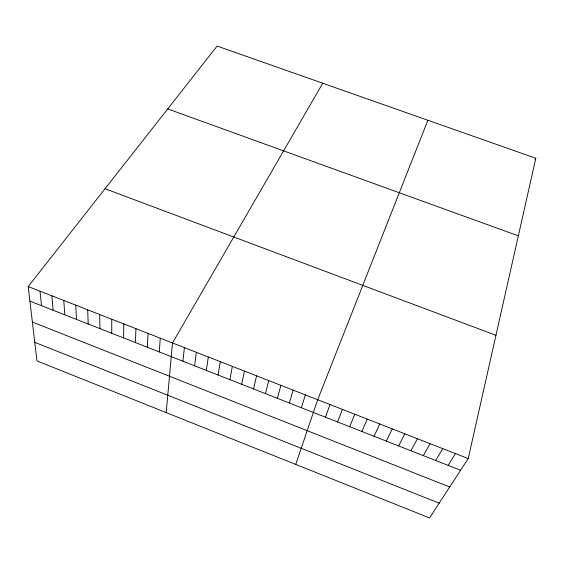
<?xml version="1.0" encoding="UTF-8"?>
<svg xmlns="http://www.w3.org/2000/svg" width="564" height="564" viewBox="0 0 564 564"><rect width="100%" height="100%" fill="white"/><g stroke="black" fill="none" stroke-linecap="round" stroke-linejoin="round"><path stroke-width="0.85" d="M123.587 337.914L123.812 323.94M135.452 342.574L135.924 328.678M147.352 347.248L148.078 333.423M159.288 351.936L160.268 338.188M166.197 412.608L172.492 342.968L322.714 83.239M182.912 361.214L184.393 347.621M194.601 365.803L196.328 352.288M206.318 370.407L208.306 356.97M218.078 375.025L220.312 361.665M229.865 379.657L232.354 366.374M241.688 384.296L244.438 371.098M468.219 458.581L535.8 158.251L217.112 46.065L28.2 286.561L36.949 360.918L429.556 517.935L468.219 458.581L28.2 286.561M253.553 388.956L256.557 375.835M265.447 393.623L268.704 380.587M277.375 398.311L280.893 385.353M289.339 403.006L293.118 390.133M301.338 407.723L305.385 394.927M295.748 464.419L317.68 399.735L427.886 120.259M325.442 417.184L330.018 404.557M337.547 421.942L342.39 409.394M349.687 426.708L354.805 414.244M361.869 431.495L367.256 419.108M374.08 436.289L379.741 423.994M386.333 441.097L392.262 428.887M535.039 159.767L535.8 158.251M398.621 445.927L404.825 433.801M410.944 450.763L417.43 438.729M423.303 455.62L430.071 443.671M435.704 460.485L442.747 448.627M448.133 465.37L455.465 453.597M167.741 108.922L518.337 235.844M105.038 188.743L495.96 335.298M29.913 301.127L460.612 470.27M32.381 322.051L449.712 487M34.764 342.341L439.173 503.173M40.023 291.179L41.503 305.681M51.888 295.818L53.129 310.242M63.781 300.471L64.782 314.825M75.717 305.138L76.471 319.414M87.688 309.812L88.195 324.018M99.694 314.508L99.955 328.636M111.735 319.217L111.757 333.268"/></g></svg>
